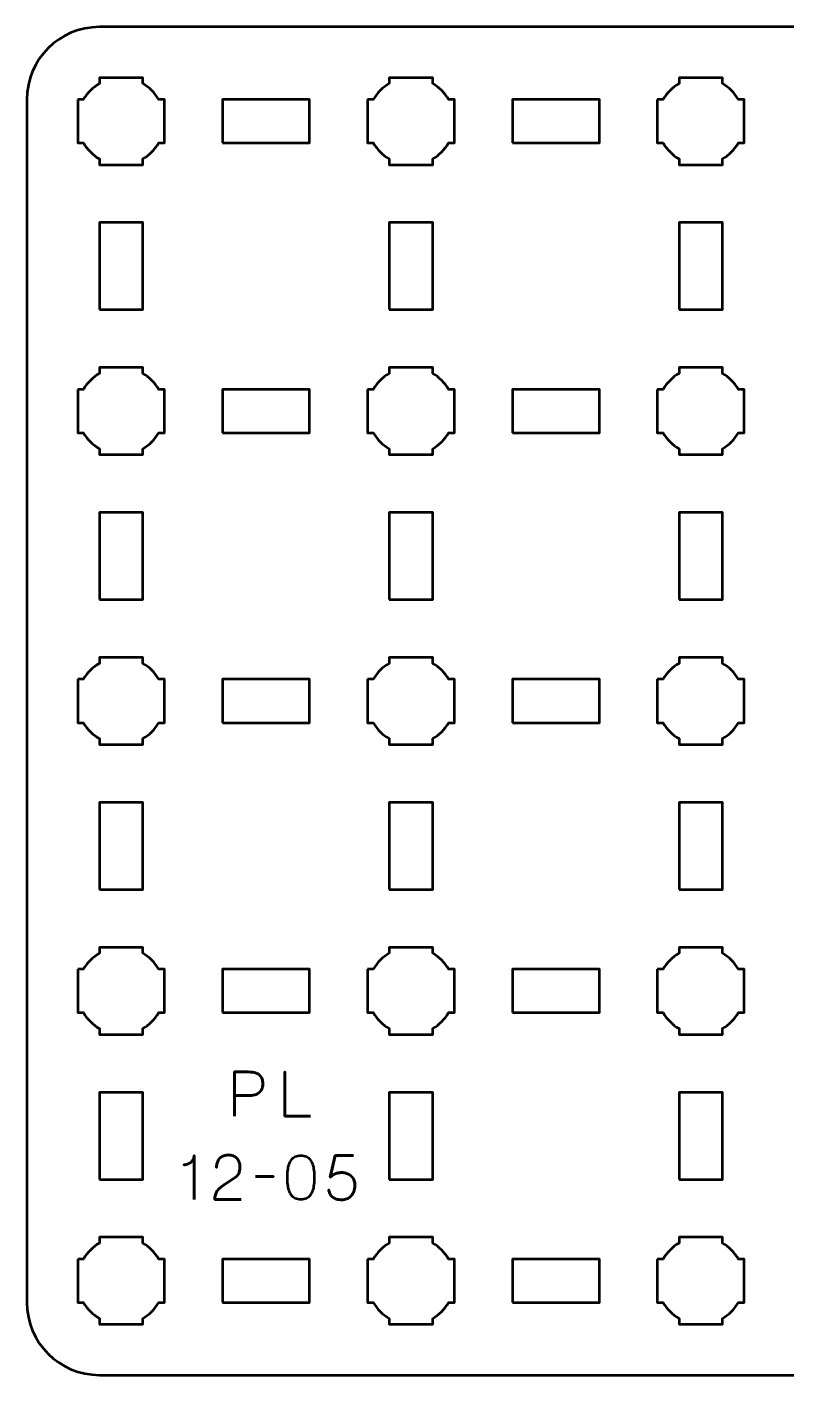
# Model space of a CAD drawing. Header units: centimetres. Extents: x -22.1 to 1.1, y -19.5 to -10.2.
# Drawn here: x -22.15 to -16.91, y -19.5 to -10.2 of the extents above; entities that cross this region are included whole.
import ezdxf

# ---------------------------------------------------------------- set-up
doc = ezdxf.new("R2010")
doc.units = ezdxf.units.CM
doc.header["$MEASUREMENT"] = 0
doc.layers.add('Layer 1', color=7, linetype='Continuous')

msp = doc.modelspace()

# ---------------------------------------------------------------- linework, layer by layer
at = {"layer": 'Layer 1', "color": 250, "lineweight": 53}
for points in [[(-20.8, -11), (-20.2, -11), (-20.2, -10.7), (-20.8, -10.7), (-20.8, -11)], [(-18.8, -11), (-18.2, -11), (-18.2, -10.7), (-18.8, -10.7), (-18.8, -11)], [(-21.65, -12.15), (-21.35, -12.15), (-21.35, -11.55), (-21.65, -11.55), (-21.65, -12.15)], [(-19.65, -12.15), (-19.35, -12.15), (-19.35, -11.55), (-19.65, -11.55), (-19.65, -12.15)], [(-17.65, -12.15), (-17.35, -12.15), (-17.35, -11.55), (-17.65, -11.55), (-17.65, -12.15)], [(-20.8, -13), (-20.2, -13), (-20.2, -12.7), (-20.8, -12.7), (-20.8, -13)], [(-18.8, -13), (-18.2, -13), (-18.2, -12.7), (-18.8, -12.7), (-18.8, -13)], [(-21.65, -14.15), (-21.35, -14.15), (-21.35, -13.55), (-21.65, -13.55), (-21.65, -14.15)], [(-19.65, -14.15), (-19.35, -14.15), (-19.35, -13.55), (-19.65, -13.55), (-19.65, -14.15)], [(-17.65, -14.15), (-17.35, -14.15), (-17.35, -13.55), (-17.65, -13.55), (-17.65, -14.15)], [(-20.8, -15), (-20.2, -15), (-20.2, -14.7), (-20.8, -14.7), (-20.8, -15)], [(-18.8, -15), (-18.2, -15), (-18.2, -14.7), (-18.8, -14.7), (-18.8, -15)], [(-21.65, -16.15), (-21.35, -16.15), (-21.35, -15.55), (-21.65, -15.55), (-21.65, -16.15)], [(-19.65, -16.15), (-19.35, -16.15), (-19.35, -15.55), (-19.65, -15.55), (-19.65, -16.15)], [(-17.65, -16.15), (-17.35, -16.15), (-17.35, -15.55), (-17.65, -15.55), (-17.65, -16.15)], [(-20.8, -17), (-20.2, -17), (-20.2, -16.7), (-20.8, -16.7), (-20.8, -17)], [(-18.8, -17), (-18.2, -17), (-18.2, -16.7), (-18.8, -16.7), (-18.8, -17)], [(-21.65, -18.15), (-21.35, -18.15), (-21.35, -17.55), (-21.65, -17.55), (-21.65, -18.15)], [(-19.65, -18.15), (-19.35, -18.15), (-19.35, -17.55), (-19.65, -17.55), (-19.65, -18.15)], [(-17.65, -18.15), (-17.35, -18.15), (-17.35, -17.55), (-17.65, -17.55), (-17.65, -18.15)], [(-20.8, -19), (-20.2, -19), (-20.2, -18.7), (-20.8, -18.7), (-20.8, -19)], [(-18.8, -19), (-18.2, -19), (-18.2, -18.7), (-18.8, -18.7), (-18.8, -19)]]:
    msp.add_lwpolyline(points, close=True, dxfattribs=at)
msp.add_open_spline([(-22.15, -19), (-22.15, -19), (-22.15, -10.7), (-22.15, -10.7), (-22.15, -10.7), (-22.15, -10.42391), (-21.92609, -10.2), (-21.65, -10.2), (-21.65, -10.2), (-21.65, -10.2), (0.65, -10.2), (0.65, -10.2), (0.65, -10.2), (0.92609, -10.2), (1.15, -10.42391), (1.15, -10.7), (1.15, -10.7), (1.15, -10.7), (1.15, -19), (1.15, -19), (1.15, -19), (1.15, -19.27609), (0.92609, -19.5), (0.65, -19.5), (0.65, -19.5), (0.65, -19.5), (-21.65, -19.5), (-21.65, -19.5), (-21.65, -19.5), (-21.92609, -19.5), (-22.15, -19.27609), (-22.15, -19)], degree=3, knots=[0, 0, 0, 0, 0.125, 0.125, 0.125, 0.125, 0.25, 0.25, 0.25, 0.25, 0.375, 0.375, 0.375, 0.375, 0.5, 0.5, 0.5, 0.5, 0.625, 0.625, 0.625, 0.625, 0.75, 0.75, 0.75, 0.75, 0.875, 0.875, 0.875, 0.875, 1, 1, 1, 1], dxfattribs=at)
at = {"layer": 'Layer 1', "lineweight": 53}
for points in [[(-21.8, -10.7), (-21.8, -10.7), (-21.75985, -10.7), (-21.75985, -10.7), (-21.75985, -10.7), (-21.7335, -10.65447), (-21.69553, -10.6165), (-21.65, -10.59015), (-21.65, -10.59015), (-21.65, -10.59015), (-21.65, -10.55), (-21.65, -10.55), (-21.65, -10.55), (-21.65, -10.55), (-21.5, -10.55), (-21.5, -10.55), (-21.5, -10.55), (-21.5, -10.55), (-21.35, -10.55), (-21.35, -10.55), (-21.35, -10.55), (-21.35, -10.55), (-21.35, -10.59015), (-21.35, -10.59015), (-21.35, -10.59015), (-21.30447, -10.6165), (-21.2665, -10.65447), (-21.24015, -10.7), (-21.24015, -10.7), (-21.24015, -10.7), (-21.2, -10.7), (-21.2, -10.7), (-21.2, -10.7), (-21.2, -10.7), (-21.2, -10.85), (-21.2, -10.85), (-21.2, -10.85), (-21.2, -10.85), (-21.2, -11), (-21.2, -11), (-21.2, -11), (-21.2, -11), (-21.24015, -11), (-21.24015, -11), (-21.24015, -11), (-21.2665, -11.04553), (-21.30447, -11.0835), (-21.35, -11.10985), (-21.35, -11.10985), (-21.35, -11.10985), (-21.35, -11.15), (-21.35, -11.15), (-21.35, -11.15), (-21.35, -11.15), (-21.5, -11.15), (-21.5, -11.15), (-21.5, -11.15), (-21.5, -11.15), (-21.65, -11.15), (-21.65, -11.15), (-21.65, -11.15), (-21.65, -11.15), (-21.65, -11.10985), (-21.65, -11.10985), (-21.65, -11.10985), (-21.69553, -11.0835), (-21.7335, -11.04553), (-21.75985, -11), (-21.75985, -11), (-21.75985, -11), (-21.8, -11), (-21.8, -11), (-21.8, -11), (-21.8, -11), (-21.8, -10.85), (-21.8, -10.85), (-21.8, -10.85), (-21.8, -10.85), (-21.8, -10.7), (-21.8, -10.7)], [(-19.8, -10.7), (-19.8, -10.7), (-19.75985, -10.7), (-19.75985, -10.7), (-19.75985, -10.7), (-19.7335, -10.65447), (-19.69553, -10.6165), (-19.65, -10.59015), (-19.65, -10.59015), (-19.65, -10.59015), (-19.65, -10.55), (-19.65, -10.55), (-19.65, -10.55), (-19.65, -10.55), (-19.5, -10.55), (-19.5, -10.55), (-19.5, -10.55), (-19.5, -10.55), (-19.35, -10.55), (-19.35, -10.55), (-19.35, -10.55), (-19.35, -10.55), (-19.35, -10.59015), (-19.35, -10.59015), (-19.35, -10.59015), (-19.30447, -10.6165), (-19.2665, -10.65447), (-19.24015, -10.7), (-19.24015, -10.7), (-19.24015, -10.7), (-19.2, -10.7), (-19.2, -10.7), (-19.2, -10.7), (-19.2, -10.7), (-19.2, -10.85), (-19.2, -10.85), (-19.2, -10.85), (-19.2, -10.85), (-19.2, -11), (-19.2, -11), (-19.2, -11), (-19.2, -11), (-19.24015, -11), (-19.24015, -11), (-19.24015, -11), (-19.2665, -11.04553), (-19.30447, -11.0835), (-19.35, -11.10985), (-19.35, -11.10985), (-19.35, -11.10985), (-19.35, -11.15), (-19.35, -11.15), (-19.35, -11.15), (-19.35, -11.15), (-19.5, -11.15), (-19.5, -11.15), (-19.5, -11.15), (-19.5, -11.15), (-19.65, -11.15), (-19.65, -11.15), (-19.65, -11.15), (-19.65, -11.15), (-19.65, -11.10985), (-19.65, -11.10985), (-19.65, -11.10985), (-19.69553, -11.0835), (-19.7335, -11.04553), (-19.75985, -11), (-19.75985, -11), (-19.75985, -11), (-19.8, -11), (-19.8, -11), (-19.8, -11), (-19.8, -11), (-19.8, -10.85), (-19.8, -10.85), (-19.8, -10.85), (-19.8, -10.85), (-19.8, -10.7), (-19.8, -10.7)], [(-17.8, -10.7), (-17.8, -10.7), (-17.75985, -10.7), (-17.75985, -10.7), (-17.75985, -10.7), (-17.7335, -10.65447), (-17.69553, -10.6165), (-17.65, -10.59015), (-17.65, -10.59015), (-17.65, -10.59015), (-17.65, -10.55), (-17.65, -10.55), (-17.65, -10.55), (-17.65, -10.55), (-17.5, -10.55), (-17.5, -10.55), (-17.5, -10.55), (-17.5, -10.55), (-17.35, -10.55), (-17.35, -10.55), (-17.35, -10.55), (-17.35, -10.55), (-17.35, -10.59015), (-17.35, -10.59015), (-17.35, -10.59015), (-17.30447, -10.6165), (-17.2665, -10.65447), (-17.24015, -10.7), (-17.24015, -10.7), (-17.24015, -10.7), (-17.2, -10.7), (-17.2, -10.7), (-17.2, -10.7), (-17.2, -10.7), (-17.2, -10.85), (-17.2, -10.85), (-17.2, -10.85), (-17.2, -10.85), (-17.2, -11), (-17.2, -11), (-17.2, -11), (-17.2, -11), (-17.24015, -11), (-17.24015, -11), (-17.24015, -11), (-17.2665, -11.04553), (-17.30447, -11.0835), (-17.35, -11.10985), (-17.35, -11.10985), (-17.35, -11.10985), (-17.35, -11.15), (-17.35, -11.15), (-17.35, -11.15), (-17.35, -11.15), (-17.5, -11.15), (-17.5, -11.15), (-17.5, -11.15), (-17.5, -11.15), (-17.65, -11.15), (-17.65, -11.15), (-17.65, -11.15), (-17.65, -11.15), (-17.65, -11.10985), (-17.65, -11.10985), (-17.65, -11.10985), (-17.69553, -11.0835), (-17.7335, -11.04553), (-17.75985, -11), (-17.75985, -11), (-17.75985, -11), (-17.8, -11), (-17.8, -11), (-17.8, -11), (-17.8, -11), (-17.8, -10.85), (-17.8, -10.85), (-17.8, -10.85), (-17.8, -10.85), (-17.8, -10.7), (-17.8, -10.7)], [(-21.8, -12.7), (-21.8, -12.7), (-21.75985, -12.7), (-21.75985, -12.7), (-21.75985, -12.7), (-21.7335, -12.65447), (-21.69553, -12.6165), (-21.65, -12.59015), (-21.65, -12.59015), (-21.65, -12.59015), (-21.65, -12.55), (-21.65, -12.55), (-21.65, -12.55), (-21.65, -12.55), (-21.5, -12.55), (-21.5, -12.55), (-21.5, -12.55), (-21.5, -12.55), (-21.35, -12.55), (-21.35, -12.55), (-21.35, -12.55), (-21.35, -12.55), (-21.35, -12.59015), (-21.35, -12.59015), (-21.35, -12.59015), (-21.30447, -12.6165), (-21.2665, -12.65447), (-21.24015, -12.7), (-21.24015, -12.7), (-21.24015, -12.7), (-21.2, -12.7), (-21.2, -12.7), (-21.2, -12.7), (-21.2, -12.7), (-21.2, -12.85), (-21.2, -12.85), (-21.2, -12.85), (-21.2, -12.85), (-21.2, -13), (-21.2, -13), (-21.2, -13), (-21.2, -13), (-21.24015, -13), (-21.24015, -13), (-21.24015, -13), (-21.2665, -13.04553), (-21.30447, -13.0835), (-21.35, -13.10985), (-21.35, -13.10985), (-21.35, -13.10985), (-21.35, -13.15), (-21.35, -13.15), (-21.35, -13.15), (-21.35, -13.15), (-21.5, -13.15), (-21.5, -13.15), (-21.5, -13.15), (-21.5, -13.15), (-21.65, -13.15), (-21.65, -13.15), (-21.65, -13.15), (-21.65, -13.15), (-21.65, -13.10985), (-21.65, -13.10985), (-21.65, -13.10985), (-21.69553, -13.0835), (-21.7335, -13.04553), (-21.75985, -13), (-21.75985, -13), (-21.75985, -13), (-21.8, -13), (-21.8, -13), (-21.8, -13), (-21.8, -13), (-21.8, -12.85), (-21.8, -12.85), (-21.8, -12.85), (-21.8, -12.85), (-21.8, -12.7), (-21.8, -12.7)], [(-19.8, -12.7), (-19.8, -12.7), (-19.75985, -12.7), (-19.75985, -12.7), (-19.75985, -12.7), (-19.7335, -12.65447), (-19.69553, -12.6165), (-19.65, -12.59015), (-19.65, -12.59015), (-19.65, -12.59015), (-19.65, -12.55), (-19.65, -12.55), (-19.65, -12.55), (-19.65, -12.55), (-19.5, -12.55), (-19.5, -12.55), (-19.5, -12.55), (-19.5, -12.55), (-19.35, -12.55), (-19.35, -12.55), (-19.35, -12.55), (-19.35, -12.55), (-19.35, -12.59015), (-19.35, -12.59015), (-19.35, -12.59015), (-19.30447, -12.6165), (-19.2665, -12.65447), (-19.24015, -12.7), (-19.24015, -12.7), (-19.24015, -12.7), (-19.2, -12.7), (-19.2, -12.7), (-19.2, -12.7), (-19.2, -12.7), (-19.2, -12.85), (-19.2, -12.85), (-19.2, -12.85), (-19.2, -12.85), (-19.2, -13), (-19.2, -13), (-19.2, -13), (-19.2, -13), (-19.24015, -13), (-19.24015, -13), (-19.24015, -13), (-19.2665, -13.04553), (-19.30447, -13.0835), (-19.35, -13.10985), (-19.35, -13.10985), (-19.35, -13.10985), (-19.35, -13.15), (-19.35, -13.15), (-19.35, -13.15), (-19.35, -13.15), (-19.5, -13.15), (-19.5, -13.15), (-19.5, -13.15), (-19.5, -13.15), (-19.65, -13.15), (-19.65, -13.15), (-19.65, -13.15), (-19.65, -13.15), (-19.65, -13.10985), (-19.65, -13.10985), (-19.65, -13.10985), (-19.69553, -13.0835), (-19.7335, -13.04553), (-19.75985, -13), (-19.75985, -13), (-19.75985, -13), (-19.8, -13), (-19.8, -13), (-19.8, -13), (-19.8, -13), (-19.8, -12.85), (-19.8, -12.85), (-19.8, -12.85), (-19.8, -12.85), (-19.8, -12.7), (-19.8, -12.7)], [(-17.8, -12.7), (-17.8, -12.7), (-17.75985, -12.7), (-17.75985, -12.7), (-17.75985, -12.7), (-17.7335, -12.65447), (-17.69553, -12.6165), (-17.65, -12.59015), (-17.65, -12.59015), (-17.65, -12.59015), (-17.65, -12.55), (-17.65, -12.55), (-17.65, -12.55), (-17.65, -12.55), (-17.5, -12.55), (-17.5, -12.55), (-17.5, -12.55), (-17.5, -12.55), (-17.35, -12.55), (-17.35, -12.55), (-17.35, -12.55), (-17.35, -12.55), (-17.35, -12.59015), (-17.35, -12.59015), (-17.35, -12.59015), (-17.30447, -12.6165), (-17.2665, -12.65447), (-17.24015, -12.7), (-17.24015, -12.7), (-17.24015, -12.7), (-17.2, -12.7), (-17.2, -12.7), (-17.2, -12.7), (-17.2, -12.7), (-17.2, -12.85), (-17.2, -12.85), (-17.2, -12.85), (-17.2, -12.85), (-17.2, -13), (-17.2, -13), (-17.2, -13), (-17.2, -13), (-17.24015, -13), (-17.24015, -13), (-17.24015, -13), (-17.2665, -13.04553), (-17.30447, -13.0835), (-17.35, -13.10985), (-17.35, -13.10985), (-17.35, -13.10985), (-17.35, -13.15), (-17.35, -13.15), (-17.35, -13.15), (-17.35, -13.15), (-17.5, -13.15), (-17.5, -13.15), (-17.5, -13.15), (-17.5, -13.15), (-17.65, -13.15), (-17.65, -13.15), (-17.65, -13.15), (-17.65, -13.15), (-17.65, -13.10985), (-17.65, -13.10985), (-17.65, -13.10985), (-17.69553, -13.0835), (-17.7335, -13.04553), (-17.75985, -13), (-17.75985, -13), (-17.75985, -13), (-17.8, -13), (-17.8, -13), (-17.8, -13), (-17.8, -13), (-17.8, -12.85), (-17.8, -12.85), (-17.8, -12.85), (-17.8, -12.85), (-17.8, -12.7), (-17.8, -12.7)], [(-21.8, -14.7), (-21.8, -14.7), (-21.75985, -14.7), (-21.75985, -14.7), (-21.75985, -14.7), (-21.7335, -14.65447), (-21.69553, -14.6165), (-21.65, -14.59015), (-21.65, -14.59015), (-21.65, -14.59015), (-21.65, -14.55), (-21.65, -14.55), (-21.65, -14.55), (-21.65, -14.55), (-21.5, -14.55), (-21.5, -14.55), (-21.5, -14.55), (-21.5, -14.55), (-21.35, -14.55), (-21.35, -14.55), (-21.35, -14.55), (-21.35, -14.55), (-21.35, -14.59015), (-21.35, -14.59015), (-21.35, -14.59015), (-21.30447, -14.6165), (-21.2665, -14.65447), (-21.24015, -14.7), (-21.24015, -14.7), (-21.24015, -14.7), (-21.2, -14.7), (-21.2, -14.7), (-21.2, -14.7), (-21.2, -14.7), (-21.2, -14.85), (-21.2, -14.85), (-21.2, -14.85), (-21.2, -14.85), (-21.2, -15), (-21.2, -15), (-21.2, -15), (-21.2, -15), (-21.24015, -15), (-21.24015, -15), (-21.24015, -15), (-21.2665, -15.04553), (-21.30447, -15.0835), (-21.35, -15.10985), (-21.35, -15.10985), (-21.35, -15.10985), (-21.35, -15.15), (-21.35, -15.15), (-21.35, -15.15), (-21.35, -15.15), (-21.5, -15.15), (-21.5, -15.15), (-21.5, -15.15), (-21.5, -15.15), (-21.65, -15.15), (-21.65, -15.15), (-21.65, -15.15), (-21.65, -15.15), (-21.65, -15.10985), (-21.65, -15.10985), (-21.65, -15.10985), (-21.69553, -15.0835), (-21.7335, -15.04553), (-21.75985, -15), (-21.75985, -15), (-21.75985, -15), (-21.8, -15), (-21.8, -15), (-21.8, -15), (-21.8, -15), (-21.8, -14.85), (-21.8, -14.85), (-21.8, -14.85), (-21.8, -14.85), (-21.8, -14.7), (-21.8, -14.7)], [(-19.8, -14.7), (-19.8, -14.7), (-19.75985, -14.7), (-19.75985, -14.7), (-19.75985, -14.7), (-19.7335, -14.65447), (-19.69553, -14.6165), (-19.65, -14.59015), (-19.65, -14.59015), (-19.65, -14.59015), (-19.65, -14.55), (-19.65, -14.55), (-19.65, -14.55), (-19.65, -14.55), (-19.5, -14.55), (-19.5, -14.55), (-19.5, -14.55), (-19.5, -14.55), (-19.35, -14.55), (-19.35, -14.55), (-19.35, -14.55), (-19.35, -14.55), (-19.35, -14.59015), (-19.35, -14.59015), (-19.35, -14.59015), (-19.30447, -14.6165), (-19.2665, -14.65447), (-19.24015, -14.7), (-19.24015, -14.7), (-19.24015, -14.7), (-19.2, -14.7), (-19.2, -14.7), (-19.2, -14.7), (-19.2, -14.7), (-19.2, -14.85), (-19.2, -14.85), (-19.2, -14.85), (-19.2, -14.85), (-19.2, -15), (-19.2, -15), (-19.2, -15), (-19.2, -15), (-19.24015, -15), (-19.24015, -15), (-19.24015, -15), (-19.2665, -15.04553), (-19.30447, -15.0835), (-19.35, -15.10985), (-19.35, -15.10985), (-19.35, -15.10985), (-19.35, -15.15), (-19.35, -15.15), (-19.35, -15.15), (-19.35, -15.15), (-19.5, -15.15), (-19.5, -15.15), (-19.5, -15.15), (-19.5, -15.15), (-19.65, -15.15), (-19.65, -15.15), (-19.65, -15.15), (-19.65, -15.15), (-19.65, -15.10985), (-19.65, -15.10985), (-19.65, -15.10985), (-19.69553, -15.0835), (-19.7335, -15.04553), (-19.75985, -15), (-19.75985, -15), (-19.75985, -15), (-19.8, -15), (-19.8, -15), (-19.8, -15), (-19.8, -15), (-19.8, -14.85), (-19.8, -14.85), (-19.8, -14.85), (-19.8, -14.85), (-19.8, -14.7), (-19.8, -14.7)], [(-17.8, -14.7), (-17.8, -14.7), (-17.75985, -14.7), (-17.75985, -14.7), (-17.75985, -14.7), (-17.7335, -14.65447), (-17.69553, -14.6165), (-17.65, -14.59015), (-17.65, -14.59015), (-17.65, -14.59015), (-17.65, -14.55), (-17.65, -14.55), (-17.65, -14.55), (-17.65, -14.55), (-17.5, -14.55), (-17.5, -14.55), (-17.5, -14.55), (-17.5, -14.55), (-17.35, -14.55), (-17.35, -14.55), (-17.35, -14.55), (-17.35, -14.55), (-17.35, -14.59015), (-17.35, -14.59015), (-17.35, -14.59015), (-17.30447, -14.6165), (-17.2665, -14.65447), (-17.24015, -14.7), (-17.24015, -14.7), (-17.24015, -14.7), (-17.2, -14.7), (-17.2, -14.7), (-17.2, -14.7), (-17.2, -14.7), (-17.2, -14.85), (-17.2, -14.85), (-17.2, -14.85), (-17.2, -14.85), (-17.2, -15), (-17.2, -15), (-17.2, -15), (-17.2, -15), (-17.24015, -15), (-17.24015, -15), (-17.24015, -15), (-17.2665, -15.04553), (-17.30447, -15.0835), (-17.35, -15.10985), (-17.35, -15.10985), (-17.35, -15.10985), (-17.35, -15.15), (-17.35, -15.15), (-17.35, -15.15), (-17.35, -15.15), (-17.5, -15.15), (-17.5, -15.15), (-17.5, -15.15), (-17.5, -15.15), (-17.65, -15.15), (-17.65, -15.15), (-17.65, -15.15), (-17.65, -15.15), (-17.65, -15.10985), (-17.65, -15.10985), (-17.65, -15.10985), (-17.69553, -15.0835), (-17.7335, -15.04553), (-17.75985, -15), (-17.75985, -15), (-17.75985, -15), (-17.8, -15), (-17.8, -15), (-17.8, -15), (-17.8, -15), (-17.8, -14.85), (-17.8, -14.85), (-17.8, -14.85), (-17.8, -14.85), (-17.8, -14.7), (-17.8, -14.7)], [(-21.8, -16.7), (-21.8, -16.7), (-21.75985, -16.7), (-21.75985, -16.7), (-21.75985, -16.7), (-21.7335, -16.65447), (-21.69553, -16.6165), (-21.65, -16.59015), (-21.65, -16.59015), (-21.65, -16.59015), (-21.65, -16.55), (-21.65, -16.55), (-21.65, -16.55), (-21.65, -16.55), (-21.5, -16.55), (-21.5, -16.55), (-21.5, -16.55), (-21.5, -16.55), (-21.35, -16.55), (-21.35, -16.55), (-21.35, -16.55), (-21.35, -16.55), (-21.35, -16.59015), (-21.35, -16.59015), (-21.35, -16.59015), (-21.30447, -16.6165), (-21.2665, -16.65447), (-21.24015, -16.7), (-21.24015, -16.7), (-21.24015, -16.7), (-21.2, -16.7), (-21.2, -16.7), (-21.2, -16.7), (-21.2, -16.7), (-21.2, -16.85), (-21.2, -16.85), (-21.2, -16.85), (-21.2, -16.85), (-21.2, -17), (-21.2, -17), (-21.2, -17), (-21.2, -17), (-21.24015, -17), (-21.24015, -17), (-21.24015, -17), (-21.2665, -17.04553), (-21.30447, -17.0835), (-21.35, -17.10985), (-21.35, -17.10985), (-21.35, -17.10985), (-21.35, -17.15), (-21.35, -17.15), (-21.35, -17.15), (-21.35, -17.15), (-21.5, -17.15), (-21.5, -17.15), (-21.5, -17.15), (-21.5, -17.15), (-21.65, -17.15), (-21.65, -17.15), (-21.65, -17.15), (-21.65, -17.15), (-21.65, -17.10985), (-21.65, -17.10985), (-21.65, -17.10985), (-21.69553, -17.0835), (-21.7335, -17.04553), (-21.75985, -17), (-21.75985, -17), (-21.75985, -17), (-21.8, -17), (-21.8, -17), (-21.8, -17), (-21.8, -17), (-21.8, -16.85), (-21.8, -16.85), (-21.8, -16.85), (-21.8, -16.85), (-21.8, -16.7), (-21.8, -16.7)], [(-19.8, -16.7), (-19.8, -16.7), (-19.75985, -16.7), (-19.75985, -16.7), (-19.75985, -16.7), (-19.7335, -16.65447), (-19.69553, -16.6165), (-19.65, -16.59015), (-19.65, -16.59015), (-19.65, -16.59015), (-19.65, -16.55), (-19.65, -16.55), (-19.65, -16.55), (-19.65, -16.55), (-19.5, -16.55), (-19.5, -16.55), (-19.5, -16.55), (-19.5, -16.55), (-19.35, -16.55), (-19.35, -16.55), (-19.35, -16.55), (-19.35, -16.55), (-19.35, -16.59015), (-19.35, -16.59015), (-19.35, -16.59015), (-19.30447, -16.6165), (-19.2665, -16.65447), (-19.24015, -16.7), (-19.24015, -16.7), (-19.24015, -16.7), (-19.2, -16.7), (-19.2, -16.7), (-19.2, -16.7), (-19.2, -16.7), (-19.2, -16.85), (-19.2, -16.85), (-19.2, -16.85), (-19.2, -16.85), (-19.2, -17), (-19.2, -17), (-19.2, -17), (-19.2, -17), (-19.24015, -17), (-19.24015, -17), (-19.24015, -17), (-19.2665, -17.04553), (-19.30447, -17.0835), (-19.35, -17.10985), (-19.35, -17.10985), (-19.35, -17.10985), (-19.35, -17.15), (-19.35, -17.15), (-19.35, -17.15), (-19.35, -17.15), (-19.5, -17.15), (-19.5, -17.15), (-19.5, -17.15), (-19.5, -17.15), (-19.65, -17.15), (-19.65, -17.15), (-19.65, -17.15), (-19.65, -17.15), (-19.65, -17.10985), (-19.65, -17.10985), (-19.65, -17.10985), (-19.69553, -17.0835), (-19.7335, -17.04553), (-19.75985, -17), (-19.75985, -17), (-19.75985, -17), (-19.8, -17), (-19.8, -17), (-19.8, -17), (-19.8, -17), (-19.8, -16.85), (-19.8, -16.85), (-19.8, -16.85), (-19.8, -16.85), (-19.8, -16.7), (-19.8, -16.7)], [(-17.8, -16.7), (-17.8, -16.7), (-17.75985, -16.7), (-17.75985, -16.7), (-17.75985, -16.7), (-17.7335, -16.65447), (-17.69553, -16.6165), (-17.65, -16.59015), (-17.65, -16.59015), (-17.65, -16.59015), (-17.65, -16.55), (-17.65, -16.55), (-17.65, -16.55), (-17.65, -16.55), (-17.5, -16.55), (-17.5, -16.55), (-17.5, -16.55), (-17.5, -16.55), (-17.35, -16.55), (-17.35, -16.55), (-17.35, -16.55), (-17.35, -16.55), (-17.35, -16.59015), (-17.35, -16.59015), (-17.35, -16.59015), (-17.30447, -16.6165), (-17.2665, -16.65447), (-17.24015, -16.7), (-17.24015, -16.7), (-17.24015, -16.7), (-17.2, -16.7), (-17.2, -16.7), (-17.2, -16.7), (-17.2, -16.7), (-17.2, -16.85), (-17.2, -16.85), (-17.2, -16.85), (-17.2, -16.85), (-17.2, -17), (-17.2, -17), (-17.2, -17), (-17.2, -17), (-17.24015, -17), (-17.24015, -17), (-17.24015, -17), (-17.2665, -17.04553), (-17.30447, -17.0835), (-17.35, -17.10985), (-17.35, -17.10985), (-17.35, -17.10985), (-17.35, -17.15), (-17.35, -17.15), (-17.35, -17.15), (-17.35, -17.15), (-17.5, -17.15), (-17.5, -17.15), (-17.5, -17.15), (-17.5, -17.15), (-17.65, -17.15), (-17.65, -17.15), (-17.65, -17.15), (-17.65, -17.15), (-17.65, -17.10985), (-17.65, -17.10985), (-17.65, -17.10985), (-17.69553, -17.0835), (-17.7335, -17.04553), (-17.75985, -17), (-17.75985, -17), (-17.75985, -17), (-17.8, -17), (-17.8, -17), (-17.8, -17), (-17.8, -17), (-17.8, -16.85), (-17.8, -16.85), (-17.8, -16.85), (-17.8, -16.85), (-17.8, -16.7), (-17.8, -16.7)], [(-21.8, -18.7), (-21.8, -18.7), (-21.75985, -18.7), (-21.75985, -18.7), (-21.75985, -18.7), (-21.7335, -18.65447), (-21.69553, -18.6165), (-21.65, -18.59015), (-21.65, -18.59015), (-21.65, -18.59015), (-21.65, -18.55), (-21.65, -18.55), (-21.65, -18.55), (-21.65, -18.55), (-21.5, -18.55), (-21.5, -18.55), (-21.5, -18.55), (-21.5, -18.55), (-21.35, -18.55), (-21.35, -18.55), (-21.35, -18.55), (-21.35, -18.55), (-21.35, -18.59015), (-21.35, -18.59015), (-21.35, -18.59015), (-21.30447, -18.6165), (-21.2665, -18.65447), (-21.24015, -18.7), (-21.24015, -18.7), (-21.24015, -18.7), (-21.2, -18.7), (-21.2, -18.7), (-21.2, -18.7), (-21.2, -18.7), (-21.2, -18.85), (-21.2, -18.85), (-21.2, -18.85), (-21.2, -18.85), (-21.2, -19), (-21.2, -19), (-21.2, -19), (-21.2, -19), (-21.24015, -19), (-21.24015, -19), (-21.24015, -19), (-21.2665, -19.04553), (-21.30447, -19.0835), (-21.35, -19.10985), (-21.35, -19.10985), (-21.35, -19.10985), (-21.35, -19.15), (-21.35, -19.15), (-21.35, -19.15), (-21.35, -19.15), (-21.5, -19.15), (-21.5, -19.15), (-21.5, -19.15), (-21.5, -19.15), (-21.65, -19.15), (-21.65, -19.15), (-21.65, -19.15), (-21.65, -19.15), (-21.65, -19.10985), (-21.65, -19.10985), (-21.65, -19.10985), (-21.69553, -19.0835), (-21.7335, -19.04553), (-21.75985, -19), (-21.75985, -19), (-21.75985, -19), (-21.8, -19), (-21.8, -19), (-21.8, -19), (-21.8, -19), (-21.8, -18.85), (-21.8, -18.85), (-21.8, -18.85), (-21.8, -18.85), (-21.8, -18.7), (-21.8, -18.7)], [(-19.8, -18.7), (-19.8, -18.7), (-19.75985, -18.7), (-19.75985, -18.7), (-19.75985, -18.7), (-19.7335, -18.65447), (-19.69553, -18.6165), (-19.65, -18.59015), (-19.65, -18.59015), (-19.65, -18.59015), (-19.65, -18.55), (-19.65, -18.55), (-19.65, -18.55), (-19.65, -18.55), (-19.5, -18.55), (-19.5, -18.55), (-19.5, -18.55), (-19.5, -18.55), (-19.35, -18.55), (-19.35, -18.55), (-19.35, -18.55), (-19.35, -18.55), (-19.35, -18.59015), (-19.35, -18.59015), (-19.35, -18.59015), (-19.30447, -18.6165), (-19.2665, -18.65447), (-19.24015, -18.7), (-19.24015, -18.7), (-19.24015, -18.7), (-19.2, -18.7), (-19.2, -18.7), (-19.2, -18.7), (-19.2, -18.7), (-19.2, -18.85), (-19.2, -18.85), (-19.2, -18.85), (-19.2, -18.85), (-19.2, -19), (-19.2, -19), (-19.2, -19), (-19.2, -19), (-19.24015, -19), (-19.24015, -19), (-19.24015, -19), (-19.2665, -19.04553), (-19.30447, -19.0835), (-19.35, -19.10985), (-19.35, -19.10985), (-19.35, -19.10985), (-19.35, -19.15), (-19.35, -19.15), (-19.35, -19.15), (-19.35, -19.15), (-19.5, -19.15), (-19.5, -19.15), (-19.5, -19.15), (-19.5, -19.15), (-19.65, -19.15), (-19.65, -19.15), (-19.65, -19.15), (-19.65, -19.15), (-19.65, -19.10985), (-19.65, -19.10985), (-19.65, -19.10985), (-19.69553, -19.0835), (-19.7335, -19.04553), (-19.75985, -19), (-19.75985, -19), (-19.75985, -19), (-19.8, -19), (-19.8, -19), (-19.8, -19), (-19.8, -19), (-19.8, -18.85), (-19.8, -18.85), (-19.8, -18.85), (-19.8, -18.85), (-19.8, -18.7), (-19.8, -18.7)], [(-17.8, -18.7), (-17.8, -18.7), (-17.75985, -18.7), (-17.75985, -18.7), (-17.75985, -18.7), (-17.7335, -18.65447), (-17.69553, -18.6165), (-17.65, -18.59015), (-17.65, -18.59015), (-17.65, -18.59015), (-17.65, -18.55), (-17.65, -18.55), (-17.65, -18.55), (-17.65, -18.55), (-17.5, -18.55), (-17.5, -18.55), (-17.5, -18.55), (-17.5, -18.55), (-17.35, -18.55), (-17.35, -18.55), (-17.35, -18.55), (-17.35, -18.55), (-17.35, -18.59015), (-17.35, -18.59015), (-17.35, -18.59015), (-17.30447, -18.6165), (-17.2665, -18.65447), (-17.24015, -18.7), (-17.24015, -18.7), (-17.24015, -18.7), (-17.2, -18.7), (-17.2, -18.7), (-17.2, -18.7), (-17.2, -18.7), (-17.2, -18.85), (-17.2, -18.85), (-17.2, -18.85), (-17.2, -18.85), (-17.2, -19), (-17.2, -19), (-17.2, -19), (-17.2, -19), (-17.24015, -19), (-17.24015, -19), (-17.24015, -19), (-17.2665, -19.04553), (-17.30447, -19.0835), (-17.35, -19.10985), (-17.35, -19.10985), (-17.35, -19.10985), (-17.35, -19.15), (-17.35, -19.15), (-17.35, -19.15), (-17.35, -19.15), (-17.5, -19.15), (-17.5, -19.15), (-17.5, -19.15), (-17.5, -19.15), (-17.65, -19.15), (-17.65, -19.15), (-17.65, -19.15), (-17.65, -19.15), (-17.65, -19.10985), (-17.65, -19.10985), (-17.65, -19.10985), (-17.69553, -19.0835), (-17.7335, -19.04553), (-17.75985, -19), (-17.75985, -19), (-17.75985, -19), (-17.8, -19), (-17.8, -19), (-17.8, -19), (-17.8, -19), (-17.8, -18.85), (-17.8, -18.85), (-17.8, -18.85), (-17.8, -18.85), (-17.8, -18.7), (-17.8, -18.7)]]:
    msp.add_open_spline(points, degree=3, knots=[0, 0, 0, 0, 0.05, 0.05, 0.05, 0.05, 0.1, 0.1, 0.1, 0.1, 0.15, 0.15, 0.15, 0.15, 0.2, 0.2, 0.2, 0.2, 0.25, 0.25, 0.25, 0.25, 0.3, 0.3, 0.3, 0.3, 0.35, 0.35, 0.35, 0.35, 0.4, 0.4, 0.4, 0.4, 0.45, 0.45, 0.45, 0.45, 0.5, 0.5, 0.5, 0.5, 0.55, 0.55, 0.55, 0.55, 0.6, 0.6, 0.6, 0.6, 0.65, 0.65, 0.65, 0.65, 0.7, 0.7, 0.7, 0.7, 0.75, 0.75, 0.75, 0.75, 0.8, 0.8, 0.8, 0.8, 0.85, 0.85, 0.85, 0.85, 0.9, 0.9, 0.9, 0.9, 0.95, 0.95, 0.95, 0.95, 1, 1, 1, 1], dxfattribs=at)
at = {"layer": 'Layer 1', "color": 5, "lineweight": 53}
for points, knots in [([(-20.71762, -17.71432), (-20.71762, -17.71432), (-20.71762, -17.4091), (-20.71762, -17.4091), (-20.71762, -17.4091), (-20.71762, -17.4091), (-20.62025, -17.4091), (-20.62025, -17.4091), (-20.62025, -17.4091), (-20.60078, -17.40917), (-20.58477, -17.41136), (-20.57214, -17.41559), (-20.57214, -17.41559), (-20.55958, -17.41975), (-20.5497, -17.42554), (-20.54257, -17.43288), (-20.54257, -17.43288), (-20.53545, -17.44014), (-20.53037, -17.44847), (-20.52726, -17.45785), (-20.52726, -17.45785), (-20.52423, -17.46724), (-20.52247, -17.47704), (-20.52204, -17.48742), (-20.52204, -17.48742), (-20.52155, -17.49779), (-20.52275, -17.50795), (-20.52557, -17.51782), (-20.52557, -17.51782), (-20.52846, -17.5277), (-20.53333, -17.53666), (-20.54032, -17.54471), (-20.54032, -17.54471), (-20.54723, -17.55275), (-20.55661, -17.55917), (-20.5684, -17.5639), (-20.5684, -17.5639), (-20.58018, -17.56869), (-20.59478, -17.57109), (-20.61221, -17.57123), (-20.61221, -17.57123), (-20.61221, -17.57123), (-20.71762, -17.57123), (-20.71762, -17.57123), (-20.71762, -17.57123), (-20.71762, -17.57123), (-20.61221, -17.57123), (-20.61221, -17.57123), (-20.61221, -17.57123), (-20.59514, -17.57109), (-20.58067, -17.56869), (-20.56896, -17.5639), (-20.56896, -17.5639), (-20.55718, -17.55917), (-20.54779, -17.55275), (-20.54074, -17.54471), (-20.54074, -17.54471), (-20.53375, -17.53666), (-20.52874, -17.5277), (-20.52578, -17.51782), (-20.52578, -17.51782), (-20.52282, -17.50795), (-20.52155, -17.49779), (-20.52204, -17.48742), (-20.52204, -17.48742), (-20.52247, -17.47704), (-20.52423, -17.46724), (-20.5274, -17.45785), (-20.5274, -17.45785), (-20.53051, -17.44847), (-20.53573, -17.44014), (-20.54286, -17.43288), (-20.54286, -17.43288), (-20.55005, -17.42554), (-20.55993, -17.41975), (-20.57249, -17.41559), (-20.57249, -17.41559), (-20.58512, -17.41136), (-20.60099, -17.40917), (-20.62025, -17.4091), (-20.62025, -17.4091), (-20.62025, -17.4091), (-20.71762, -17.4091), (-20.71762, -17.4091), (-20.71762, -17.4091), (-20.71762, -17.4091), (-20.71762, -17.71432), (-20.71762, -17.71432)], [0, 0, 0, 0, 0.0454545, 0.0454545, 0.0454545, 0.0454545, 0.0909091, 0.0909091, 0.0909091, 0.0909091, 0.1363636, 0.1363636, 0.1363636, 0.1363636, 0.1818182, 0.1818182, 0.1818182, 0.1818182, 0.2272727, 0.2272727, 0.2272727, 0.2272727, 0.2727273, 0.2727273, 0.2727273, 0.2727273, 0.3181818, 0.3181818, 0.3181818, 0.3181818, 0.3636364, 0.3636364, 0.3636364, 0.3636364, 0.4090909, 0.4090909, 0.4090909, 0.4090909, 0.4545455, 0.4545455, 0.4545455, 0.4545455, 0.5, 0.5, 0.5, 0.5, 0.5454545, 0.5454545, 0.5454545, 0.5454545, 0.5909091, 0.5909091, 0.5909091, 0.5909091, 0.6363636, 0.6363636, 0.6363636, 0.6363636, 0.6818182, 0.6818182, 0.6818182, 0.6818182, 0.7272727, 0.7272727, 0.7272727, 0.7272727, 0.7727273, 0.7727273, 0.7727273, 0.7727273, 0.8181818, 0.8181818, 0.8181818, 0.8181818, 0.8636364, 0.8636364, 0.8636364, 0.8636364, 0.9090909, 0.9090909, 0.9090909, 0.9090909, 0.9545455, 0.9545455, 0.9545455, 0.9545455, 1, 1, 1, 1]), ([(-20.19312, -17.71432), (-20.19312, -17.71432), (-20.37134, -17.71432), (-20.37134, -17.71432), (-20.37134, -17.71432), (-20.37134, -17.71432), (-20.37134, -17.4091), (-20.37134, -17.4091), (-20.37134, -17.4091), (-20.37134, -17.4091), (-20.37134, -17.71432), (-20.37134, -17.71432), (-20.37134, -17.71432), (-20.37134, -17.71432), (-20.19312, -17.71432), (-20.19312, -17.71432)], [0, 0, 0, 0, 0.25, 0.25, 0.25, 0.25, 0.5, 0.5, 0.5, 0.5, 0.75, 0.75, 0.75, 0.75, 1, 1, 1, 1]), ([(-20.99617, -18.28963), (-20.99617, -18.28963), (-20.99617, -17.98441), (-20.99617, -17.98441), (-20.99617, -17.98441), (-20.99624, -17.99478), (-20.99808, -18.00367), (-21.00161, -18.01108), (-21.00161, -18.01108), (-21.00506, -18.01856), (-21.00965, -18.0247), (-21.01529, -18.02963), (-21.01529, -18.02963), (-21.02094, -18.03457), (-21.02701, -18.03852), (-21.0335, -18.04149), (-21.0335, -18.04149), (-21.03999, -18.04438), (-21.04627, -18.04657), (-21.05234, -18.04791), (-21.05234, -18.04791), (-21.05847, -18.04932), (-21.0637, -18.05017), (-21.06814, -18.05045), (-21.06814, -18.05045), (-21.0637, -18.05017), (-21.05847, -18.04932), (-21.05234, -18.04791), (-21.05234, -18.04791), (-21.04627, -18.04657), (-21.03999, -18.04438), (-21.0335, -18.04149), (-21.0335, -18.04149), (-21.02701, -18.03852), (-21.02094, -18.03457), (-21.01529, -18.02963), (-21.01529, -18.02963), (-21.00965, -18.0247), (-21.00506, -18.01856), (-21.00161, -18.01108), (-21.00161, -18.01108), (-20.99808, -18.00367), (-20.99624, -17.99478), (-20.99617, -17.98441), (-20.99617, -17.98441), (-20.99617, -17.98441), (-20.99617, -18.28963), (-20.99617, -18.28963)], [0, 0, 0, 0, 0.0833333, 0.0833333, 0.0833333, 0.0833333, 0.1666667, 0.1666667, 0.1666667, 0.1666667, 0.25, 0.25, 0.25, 0.25, 0.3333333, 0.3333333, 0.3333333, 0.3333333, 0.4166667, 0.4166667, 0.4166667, 0.4166667, 0.5, 0.5, 0.5, 0.5, 0.5833333, 0.5833333, 0.5833333, 0.5833333, 0.6666667, 0.6666667, 0.6666667, 0.6666667, 0.75, 0.75, 0.75, 0.75, 0.8333333, 0.8333333, 0.8333333, 0.8333333, 0.9166667, 0.9166667, 0.9166667, 0.9166667, 1, 1, 1, 1]), ([(-20.67233, -18.28963), (-20.67233, -18.28963), (-20.85394, -18.28963), (-20.85394, -18.28963), (-20.85394, -18.28963), (-20.85359, -18.27735), (-20.85204, -18.26649), (-20.84942, -18.25717), (-20.84942, -18.25717), (-20.84674, -18.24786), (-20.84315, -18.23968), (-20.8387, -18.23262), (-20.8387, -18.23262), (-20.83418, -18.22557), (-20.82903, -18.21929), (-20.82318, -18.21378), (-20.82318, -18.21378), (-20.81732, -18.20821), (-20.81104, -18.20313), (-20.80427, -18.19833), (-20.80427, -18.19833), (-20.7975, -18.1936), (-20.79051, -18.18888), (-20.78324, -18.18422), (-20.78324, -18.18422), (-20.78324, -18.18422), (-20.71085, -18.13596), (-20.71085, -18.13596), (-20.71085, -18.13596), (-20.70345, -18.13074), (-20.69766, -18.12503), (-20.69357, -18.11889), (-20.69357, -18.11889), (-20.68941, -18.11275), (-20.68651, -18.10626), (-20.68475, -18.09941), (-20.68475, -18.09941), (-20.68306, -18.09264), (-20.682, -18.08566), (-20.68165, -18.0786), (-20.68165, -18.0786), (-20.68129, -18.07147), (-20.68115, -18.06435), (-20.68122, -18.05722), (-20.68122, -18.05722), (-20.68122, -18.05137), (-20.682, -18.04509), (-20.68355, -18.03831), (-20.68355, -18.03831), (-20.68517, -18.03161), (-20.68771, -18.02491), (-20.69131, -18.01828), (-20.69131, -18.01828), (-20.69491, -18.01164), (-20.69971, -18.00558), (-20.7057, -18.00007), (-20.7057, -18.00007), (-20.7117, -17.99464), (-20.71911, -17.99027), (-20.72793, -17.98695), (-20.72793, -17.98695), (-20.73675, -17.98363), (-20.74712, -17.98194), (-20.75911, -17.98187), (-20.75911, -17.98187), (-20.77118, -17.98194), (-20.78183, -17.98363), (-20.79101, -17.98688), (-20.79101, -17.98688), (-20.80018, -17.99012), (-20.80801, -17.99464), (-20.8145, -18.00035), (-20.8145, -18.00035), (-20.82099, -18.00607), (-20.82621, -18.0127), (-20.8303, -18.02011), (-20.8303, -18.02011), (-20.8344, -18.02752), (-20.83736, -18.03542), (-20.83926, -18.04375), (-20.83926, -18.04375), (-20.84117, -18.05207), (-20.84209, -18.06054), (-20.84209, -18.06908), (-20.84209, -18.06908), (-20.84209, -18.06054), (-20.84117, -18.05207), (-20.83926, -18.04375), (-20.83926, -18.04375), (-20.83736, -18.03542), (-20.8344, -18.02752), (-20.8303, -18.02011), (-20.8303, -18.02011), (-20.82621, -18.0127), (-20.82099, -18.00607), (-20.8145, -18.00035), (-20.8145, -18.00035), (-20.80801, -17.99464), (-20.80018, -17.99012), (-20.79101, -17.98688), (-20.79101, -17.98688), (-20.78183, -17.98363), (-20.77118, -17.98194), (-20.75911, -17.98187), (-20.75911, -17.98187), (-20.74712, -17.98194), (-20.73675, -17.98363), (-20.72793, -17.98695), (-20.72793, -17.98695), (-20.71911, -17.99027), (-20.7117, -17.99464), (-20.7057, -18.00007), (-20.7057, -18.00007), (-20.69971, -18.00558), (-20.69491, -18.01164), (-20.69131, -18.01828), (-20.69131, -18.01828), (-20.68771, -18.02491), (-20.68517, -18.03161), (-20.68355, -18.03831), (-20.68355, -18.03831), (-20.682, -18.04509), (-20.68122, -18.05137), (-20.68122, -18.05722), (-20.68122, -18.05722), (-20.68115, -18.06435), (-20.68129, -18.07147), (-20.68165, -18.0786), (-20.68165, -18.0786), (-20.682, -18.08566), (-20.68306, -18.09264), (-20.68475, -18.09941), (-20.68475, -18.09941), (-20.68651, -18.10626), (-20.68941, -18.11275), (-20.69357, -18.11889), (-20.69357, -18.11889), (-20.69766, -18.12503), (-20.70345, -18.13074), (-20.71085, -18.13596), (-20.71085, -18.13596), (-20.71085, -18.13596), (-20.78324, -18.18422), (-20.78324, -18.18422), (-20.78324, -18.18422), (-20.79051, -18.18888), (-20.7975, -18.1936), (-20.80427, -18.19833), (-20.80427, -18.19833), (-20.81104, -18.20313), (-20.81732, -18.20821), (-20.82318, -18.21378), (-20.82318, -18.21378), (-20.82903, -18.21929), (-20.83418, -18.22557), (-20.8387, -18.23262), (-20.8387, -18.23262), (-20.84315, -18.23968), (-20.84674, -18.24786), (-20.84942, -18.25717), (-20.84942, -18.25717), (-20.85204, -18.26649), (-20.85359, -18.27735), (-20.85394, -18.28963), (-20.85394, -18.28963), (-20.85394, -18.28963), (-20.67233, -18.28963), (-20.67233, -18.28963)], [0, 0, 0, 0, 0.0238095, 0.0238095, 0.0238095, 0.0238095, 0.047619, 0.047619, 0.047619, 0.047619, 0.0714286, 0.0714286, 0.0714286, 0.0714286, 0.0952381, 0.0952381, 0.0952381, 0.0952381, 0.1190476, 0.1190476, 0.1190476, 0.1190476, 0.1428571, 0.1428571, 0.1428571, 0.1428571, 0.1666667, 0.1666667, 0.1666667, 0.1666667, 0.1904762, 0.1904762, 0.1904762, 0.1904762, 0.2142857, 0.2142857, 0.2142857, 0.2142857, 0.2380952, 0.2380952, 0.2380952, 0.2380952, 0.2619048, 0.2619048, 0.2619048, 0.2619048, 0.2857143, 0.2857143, 0.2857143, 0.2857143, 0.3095238, 0.3095238, 0.3095238, 0.3095238, 0.3333333, 0.3333333, 0.3333333, 0.3333333, 0.3571429, 0.3571429, 0.3571429, 0.3571429, 0.3809524, 0.3809524, 0.3809524, 0.3809524, 0.4047619, 0.4047619, 0.4047619, 0.4047619, 0.4285714, 0.4285714, 0.4285714, 0.4285714, 0.452381, 0.452381, 0.452381, 0.452381, 0.4761905, 0.4761905, 0.4761905, 0.4761905, 0.5, 0.5, 0.5, 0.5, 0.5238095, 0.5238095, 0.5238095, 0.5238095, 0.547619, 0.547619, 0.547619, 0.547619, 0.5714286, 0.5714286, 0.5714286, 0.5714286, 0.5952381, 0.5952381, 0.5952381, 0.5952381, 0.6190476, 0.6190476, 0.6190476, 0.6190476, 0.6428571, 0.6428571, 0.6428571, 0.6428571, 0.6666667, 0.6666667, 0.6666667, 0.6666667, 0.6904762, 0.6904762, 0.6904762, 0.6904762, 0.7142857, 0.7142857, 0.7142857, 0.7142857, 0.7380952, 0.7380952, 0.7380952, 0.7380952, 0.7619048, 0.7619048, 0.7619048, 0.7619048, 0.7857143, 0.7857143, 0.7857143, 0.7857143, 0.8095238, 0.8095238, 0.8095238, 0.8095238, 0.8333333, 0.8333333, 0.8333333, 0.8333333, 0.8571429, 0.8571429, 0.8571429, 0.8571429, 0.8809524, 0.8809524, 0.8809524, 0.8809524, 0.9047619, 0.9047619, 0.9047619, 0.9047619, 0.9285714, 0.9285714, 0.9285714, 0.9285714, 0.952381, 0.952381, 0.952381, 0.952381, 0.9761905, 0.9761905, 0.9761905, 0.9761905, 1, 1, 1, 1]), ([(-20.26001, -18.28963), (-20.2452, -18.28956), (-20.23243, -18.28695), (-20.22177, -18.28187), (-20.22177, -18.28187), (-20.21119, -18.27679), (-20.20237, -18.26952), (-20.19532, -18.26028), (-20.19532, -18.26028), (-20.18833, -18.25097), (-20.18283, -18.23996), (-20.17874, -18.22726), (-20.17874, -18.22726), (-20.17471, -18.21456), (-20.17182, -18.20066), (-20.1702, -18.18542), (-20.1702, -18.18542), (-20.1685, -18.17018), (-20.16766, -18.15416), (-20.16773, -18.13723), (-20.16773, -18.13723), (-20.16766, -18.12037), (-20.1685, -18.10435), (-20.1702, -18.08918), (-20.1702, -18.08918), (-20.17182, -18.07401), (-20.17471, -18.06004), (-20.17874, -18.04734), (-20.17874, -18.04734), (-20.18283, -18.03471), (-20.18833, -18.02371), (-20.19532, -18.01432), (-20.19532, -18.01432), (-20.20237, -18.00501), (-20.21119, -17.99774), (-20.22177, -17.99266), (-20.22177, -17.99266), (-20.23243, -17.98751), (-20.2452, -17.9849), (-20.26001, -17.98483), (-20.26001, -17.98483), (-20.27483, -17.9849), (-20.2876, -17.98751), (-20.29826, -17.99266), (-20.29826, -17.99266), (-20.30884, -17.99774), (-20.31766, -18.00501), (-20.32471, -18.01432), (-20.32471, -18.01432), (-20.3317, -18.02371), (-20.3372, -18.03471), (-20.34129, -18.04734), (-20.34129, -18.04734), (-20.34532, -18.06004), (-20.34821, -18.07401), (-20.34983, -18.08918), (-20.34983, -18.08918), (-20.35152, -18.10435), (-20.35237, -18.12037), (-20.3523, -18.13723), (-20.3523, -18.13723), (-20.35237, -18.15416), (-20.35152, -18.17018), (-20.34983, -18.18542), (-20.34983, -18.18542), (-20.34821, -18.20066), (-20.34532, -18.21456), (-20.34129, -18.22726), (-20.34129, -18.22726), (-20.3372, -18.23996), (-20.3317, -18.25097), (-20.32471, -18.26028), (-20.32471, -18.26028), (-20.31766, -18.26952), (-20.30884, -18.27679), (-20.29826, -18.28187), (-20.29826, -18.28187), (-20.2876, -18.28695), (-20.27483, -18.28956), (-20.26001, -18.28963)], [0, 0, 0, 0, 0.05, 0.05, 0.05, 0.05, 0.1, 0.1, 0.1, 0.1, 0.15, 0.15, 0.15, 0.15, 0.2, 0.2, 0.2, 0.2, 0.25, 0.25, 0.25, 0.25, 0.3, 0.3, 0.3, 0.3, 0.35, 0.35, 0.35, 0.35, 0.4, 0.4, 0.4, 0.4, 0.45, 0.45, 0.45, 0.45, 0.5, 0.5, 0.5, 0.5, 0.55, 0.55, 0.55, 0.55, 0.6, 0.6, 0.6, 0.6, 0.65, 0.65, 0.65, 0.65, 0.7, 0.7, 0.7, 0.7, 0.75, 0.75, 0.75, 0.75, 0.8, 0.8, 0.8, 0.8, 0.85, 0.85, 0.85, 0.85, 0.9, 0.9, 0.9, 0.9, 0.95, 0.95, 0.95, 0.95, 1, 1, 1, 1]), ([(-20.26001, -18.28963), (-20.2452, -18.28956), (-20.23243, -18.28695), (-20.22177, -18.28187), (-20.22177, -18.28187), (-20.21119, -18.27679), (-20.20237, -18.26952), (-20.19532, -18.26028), (-20.19532, -18.26028), (-20.18833, -18.25097), (-20.18283, -18.23996), (-20.17874, -18.22726), (-20.17874, -18.22726), (-20.17471, -18.21456), (-20.17182, -18.20066), (-20.1702, -18.18542), (-20.1702, -18.18542), (-20.1685, -18.17018), (-20.16766, -18.15416), (-20.16773, -18.13723), (-20.16773, -18.13723), (-20.16766, -18.12037), (-20.1685, -18.10435), (-20.1702, -18.08918), (-20.1702, -18.08918), (-20.17182, -18.07401), (-20.17471, -18.06004), (-20.17874, -18.04734), (-20.17874, -18.04734), (-20.18283, -18.03471), (-20.18833, -18.02371), (-20.19532, -18.01432), (-20.19532, -18.01432), (-20.20237, -18.00501), (-20.21119, -17.99774), (-20.22177, -17.99266), (-20.22177, -17.99266), (-20.23243, -17.98751), (-20.2452, -17.9849), (-20.26001, -17.98483), (-20.26001, -17.98483), (-20.27483, -17.9849), (-20.2876, -17.98751), (-20.29826, -17.99266), (-20.29826, -17.99266), (-20.30884, -17.99774), (-20.31766, -18.00501), (-20.32471, -18.01432), (-20.32471, -18.01432), (-20.3317, -18.02371), (-20.3372, -18.03471), (-20.34129, -18.04734), (-20.34129, -18.04734), (-20.34532, -18.06004), (-20.34821, -18.07401), (-20.34983, -18.08918), (-20.34983, -18.08918), (-20.35152, -18.10435), (-20.35237, -18.12037), (-20.3523, -18.13723), (-20.3523, -18.13723), (-20.35237, -18.15416), (-20.35152, -18.17018), (-20.34983, -18.18542), (-20.34983, -18.18542), (-20.34821, -18.20066), (-20.34532, -18.21456), (-20.34129, -18.22726), (-20.34129, -18.22726), (-20.3372, -18.23996), (-20.3317, -18.25097), (-20.32471, -18.26028), (-20.32471, -18.26028), (-20.31766, -18.26952), (-20.30884, -18.27679), (-20.29826, -18.28187), (-20.29826, -18.28187), (-20.2876, -18.28695), (-20.27483, -18.28956), (-20.26001, -18.28963)], [0, 0, 0, 0, 0.05, 0.05, 0.05, 0.05, 0.1, 0.1, 0.1, 0.1, 0.15, 0.15, 0.15, 0.15, 0.2, 0.2, 0.2, 0.2, 0.25, 0.25, 0.25, 0.25, 0.3, 0.3, 0.3, 0.3, 0.35, 0.35, 0.35, 0.35, 0.4, 0.4, 0.4, 0.4, 0.45, 0.45, 0.45, 0.45, 0.5, 0.5, 0.5, 0.5, 0.55, 0.55, 0.55, 0.55, 0.6, 0.6, 0.6, 0.6, 0.65, 0.65, 0.65, 0.65, 0.7, 0.7, 0.7, 0.7, 0.75, 0.75, 0.75, 0.75, 0.8, 0.8, 0.8, 0.8, 0.85, 0.85, 0.85, 0.85, 0.9, 0.9, 0.9, 0.9, 0.95, 0.95, 0.95, 0.95, 1, 1, 1, 1]), ([(-19.89595, -17.98441), (-19.89595, -17.98441), (-20.02295, -17.98441), (-20.02295, -17.98441), (-20.02295, -17.98441), (-20.02295, -17.98441), (-20.05682, -18.13596), (-20.05682, -18.13596), (-20.05682, -18.13596), (-20.05089, -18.13088), (-20.04525, -18.1263), (-20.03981, -18.12227), (-20.03981, -18.12227), (-20.03445, -18.11825), (-20.02881, -18.11487), (-20.02281, -18.11204), (-20.02281, -18.11204), (-20.01688, -18.10922), (-20.01011, -18.1071), (-20.00249, -18.10562), (-20.00249, -18.10562), (-19.99494, -18.10414), (-19.98591, -18.10336), (-19.97554, -18.10336), (-19.97554, -18.10336), (-19.96707, -18.10336), (-19.9586, -18.10449), (-19.95014, -18.10682), (-19.95014, -18.10682), (-19.94167, -18.10908), (-19.93363, -18.11254), (-19.92601, -18.11712), (-19.92601, -18.11712), (-19.91832, -18.12178), (-19.91154, -18.12757), (-19.90562, -18.13455), (-19.90562, -18.13455), (-19.89962, -18.14154), (-19.89489, -18.14972), (-19.89151, -18.1591), (-19.89151, -18.1591), (-19.88805, -18.16849), (-19.88629, -18.17914), (-19.88622, -18.19099), (-19.88622, -18.19099), (-19.88614, -18.19537), (-19.88664, -18.20087), (-19.88763, -18.20736), (-19.88763, -18.20736), (-19.88854, -18.21385), (-19.89024, -18.22091), (-19.89264, -18.22839), (-19.89264, -18.22839), (-19.89503, -18.23587), (-19.89842, -18.24328), (-19.90272, -18.25061), (-19.90272, -18.25061), (-19.90703, -18.25795), (-19.91253, -18.26465), (-19.91916, -18.27072), (-19.91916, -18.27072), (-19.9258, -18.27679), (-19.93384, -18.28166), (-19.94322, -18.28533), (-19.94322, -18.28533), (-19.95268, -18.28892), (-19.96376, -18.29083), (-19.97638, -18.2909), (-19.97638, -18.2909), (-19.99148, -18.29083), (-20.00418, -18.28921), (-20.01448, -18.28617), (-20.01448, -18.28617), (-20.02479, -18.28307), (-20.03318, -18.27905), (-20.03967, -18.27397), (-20.03967, -18.27397), (-20.04623, -18.26889), (-20.05131, -18.26331), (-20.05498, -18.25725), (-20.05498, -18.25725), (-20.05865, -18.25118), (-20.0614, -18.24511), (-20.06324, -18.23904), (-20.06324, -18.23904), (-20.06507, -18.23297), (-20.06648, -18.2274), (-20.0674, -18.22232), (-20.0674, -18.22232), (-20.06648, -18.2274), (-20.06507, -18.23297), (-20.06324, -18.23904), (-20.06324, -18.23904), (-20.0614, -18.24511), (-20.05865, -18.25118), (-20.05498, -18.25725), (-20.05498, -18.25725), (-20.05131, -18.26331), (-20.04623, -18.26889), (-20.03967, -18.27397), (-20.03967, -18.27397), (-20.03318, -18.27905), (-20.02479, -18.28307), (-20.01448, -18.28617), (-20.01448, -18.28617), (-20.00418, -18.28921), (-19.99148, -18.29083), (-19.97638, -18.2909), (-19.97638, -18.2909), (-19.96376, -18.29083), (-19.95268, -18.28892), (-19.94322, -18.28533), (-19.94322, -18.28533), (-19.93384, -18.28166), (-19.9258, -18.27679), (-19.91916, -18.27072), (-19.91916, -18.27072), (-19.91253, -18.26465), (-19.90703, -18.25795), (-19.90272, -18.25061), (-19.90272, -18.25061), (-19.89842, -18.24328), (-19.89503, -18.23587), (-19.89264, -18.22839), (-19.89264, -18.22839), (-19.89024, -18.22091), (-19.88854, -18.21385), (-19.88763, -18.20736), (-19.88763, -18.20736), (-19.88664, -18.20087), (-19.88614, -18.19537), (-19.88622, -18.19099), (-19.88622, -18.19099), (-19.88629, -18.17914), (-19.88805, -18.16849), (-19.89151, -18.1591), (-19.89151, -18.1591), (-19.89489, -18.14972), (-19.89962, -18.14154), (-19.90562, -18.13455), (-19.90562, -18.13455), (-19.91154, -18.12757), (-19.91832, -18.12178), (-19.92601, -18.11712), (-19.92601, -18.11712), (-19.93363, -18.11254), (-19.94167, -18.10908), (-19.95014, -18.10682), (-19.95014, -18.10682), (-19.9586, -18.10449), (-19.96707, -18.10336), (-19.97554, -18.10336), (-19.97554, -18.10336), (-19.98591, -18.10336), (-19.99494, -18.10414), (-20.00249, -18.10562), (-20.00249, -18.10562), (-20.01011, -18.1071), (-20.01688, -18.10922), (-20.02281, -18.11204), (-20.02281, -18.11204), (-20.02881, -18.11487), (-20.03445, -18.11825), (-20.03981, -18.12227), (-20.03981, -18.12227), (-20.04525, -18.1263), (-20.05089, -18.13088), (-20.05682, -18.13596), (-20.05682, -18.13596), (-20.05682, -18.13596), (-20.02295, -17.98441), (-20.02295, -17.98441), (-20.02295, -17.98441), (-20.02295, -17.98441), (-19.89595, -17.98441), (-19.89595, -17.98441)], [0, 0, 0, 0, 0.0227273, 0.0227273, 0.0227273, 0.0227273, 0.0454545, 0.0454545, 0.0454545, 0.0454545, 0.0681818, 0.0681818, 0.0681818, 0.0681818, 0.0909091, 0.0909091, 0.0909091, 0.0909091, 0.1136364, 0.1136364, 0.1136364, 0.1136364, 0.1363636, 0.1363636, 0.1363636, 0.1363636, 0.1590909, 0.1590909, 0.1590909, 0.1590909, 0.1818182, 0.1818182, 0.1818182, 0.1818182, 0.2045455, 0.2045455, 0.2045455, 0.2045455, 0.2272727, 0.2272727, 0.2272727, 0.2272727, 0.25, 0.25, 0.25, 0.25, 0.2727273, 0.2727273, 0.2727273, 0.2727273, 0.2954545, 0.2954545, 0.2954545, 0.2954545, 0.3181818, 0.3181818, 0.3181818, 0.3181818, 0.3409091, 0.3409091, 0.3409091, 0.3409091, 0.3636364, 0.3636364, 0.3636364, 0.3636364, 0.3863636, 0.3863636, 0.3863636, 0.3863636, 0.4090909, 0.4090909, 0.4090909, 0.4090909, 0.4318182, 0.4318182, 0.4318182, 0.4318182, 0.4545455, 0.4545455, 0.4545455, 0.4545455, 0.4772727, 0.4772727, 0.4772727, 0.4772727, 0.5, 0.5, 0.5, 0.5, 0.5227273, 0.5227273, 0.5227273, 0.5227273, 0.5454545, 0.5454545, 0.5454545, 0.5454545, 0.5681818, 0.5681818, 0.5681818, 0.5681818, 0.5909091, 0.5909091, 0.5909091, 0.5909091, 0.6136364, 0.6136364, 0.6136364, 0.6136364, 0.6363636, 0.6363636, 0.6363636, 0.6363636, 0.6590909, 0.6590909, 0.6590909, 0.6590909, 0.6818182, 0.6818182, 0.6818182, 0.6818182, 0.7045455, 0.7045455, 0.7045455, 0.7045455, 0.7272727, 0.7272727, 0.7272727, 0.7272727, 0.75, 0.75, 0.75, 0.75, 0.7727273, 0.7727273, 0.7727273, 0.7727273, 0.7954545, 0.7954545, 0.7954545, 0.7954545, 0.8181818, 0.8181818, 0.8181818, 0.8181818, 0.8409091, 0.8409091, 0.8409091, 0.8409091, 0.8636364, 0.8636364, 0.8636364, 0.8636364, 0.8863636, 0.8863636, 0.8863636, 0.8863636, 0.9090909, 0.9090909, 0.9090909, 0.9090909, 0.9318182, 0.9318182, 0.9318182, 0.9318182, 0.9545455, 0.9545455, 0.9545455, 0.9545455, 0.9772727, 0.9772727, 0.9772727, 0.9772727, 1, 1, 1, 1]), ([(-20.57243, -18.13003), (-20.57243, -18.13003), (-20.44924, -18.13003), (-20.44924, -18.13003), (-20.44924, -18.13003), (-20.44924, -18.13003), (-20.57243, -18.13003), (-20.57243, -18.13003)], [0, 0, 0, 0, 0.5, 0.5, 0.5, 0.5, 1, 1, 1, 1])]:
    msp.add_open_spline(points, degree=3, knots=knots, dxfattribs=at)

doc.saveas('drawing.dxf')
